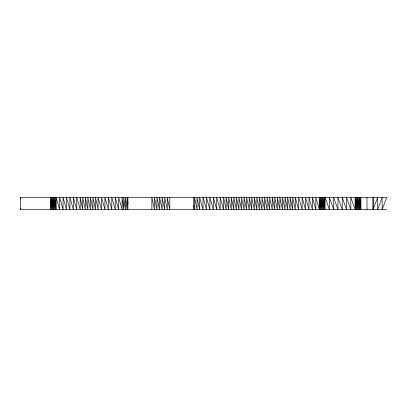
<?xml version="1.0" encoding="UTF-8"?>
<svg xmlns="http://www.w3.org/2000/svg" width="407" height="407" viewBox="0 0 407 407"><rect width="100%" height="100%" fill="white"/><g stroke="black" fill="none" stroke-linecap="round" stroke-linejoin="round"><path stroke-width="0.61" d="M386.65 209.549L20.35 209.549L20.604 208.338M20.35 209.549L20.35 197.451L386.65 197.451L382.142 209.549L382.142 197.451L377.64 209.549L377.64 197.451L373.133 209.549L373.133 197.451M193.584 205.316L194.48 209.549L194.48 197.451L197.044 209.549L197.044 197.451L199.603 209.549L199.603 197.451L203.027 209.549L203.027 197.451L206.456 209.549L206.456 197.451L209.88 209.549L209.88 197.451L213.304 209.549L213.304 197.451L216.728 209.549L216.728 197.451L220.156 209.549L220.156 197.451L223.58 209.549L223.58 197.451L226.139 209.549L226.139 197.451L228.698 209.549L228.698 197.451L231.262 209.549L231.262 197.451L233.822 209.549L233.822 197.451L236.381 209.549L236.381 197.451L238.945 209.549L238.945 197.451L241.504 209.549L241.504 197.451L244.068 209.549L244.068 197.451L246.627 209.549L246.627 197.451L249.186 209.549L249.186 197.451L251.75 209.549L251.75 197.451L254.309 209.549L254.309 197.451L256.868 209.549L256.868 197.451L259.432 209.549L259.432 197.451L261.991 209.549L261.991 197.451L264.55 209.549L264.55 197.451L267.114 209.549L267.114 197.451L269.673 209.549L269.673 197.451L272.232 209.549L272.232 197.451L274.796 209.549L274.796 197.451L277.355 209.549L277.355 197.451L279.914 209.549L279.914 197.451L282.478 209.549L282.478 197.451L285.037 209.549L285.037 197.451L287.596 209.549L287.596 197.451L290.16 209.549L290.16 197.451L292.719 209.549L292.719 197.451L295.279 209.549L295.279 197.451L298.707 209.549L298.707 197.451L302.131 209.549L302.131 197.451L305.555 209.549L305.555 197.451L308.979 209.549L308.979 197.451L312.408 209.549L312.408 197.451L315.832 209.549L315.832 197.451L319.256 209.549L319.256 197.451L320.09 209.549L320.09 197.451L320.919 209.549L320.919 197.451L321.754 209.549L321.754 197.451L322.583 209.549L322.583 197.451L323.417 209.549L323.417 197.451L324.252 209.549L324.252 197.451L325.081 209.549L325.081 197.451L329.37 209.549L329.37 197.451L333.659 209.549L333.659 197.451L337.947 209.549L337.947 197.451L342.241 209.549L342.241 197.451L346.53 209.549L346.53 197.451L350.819 209.549L350.819 197.451L355.108 209.549L355.108 197.451L355.937 209.549L355.937 197.451L356.771 209.549L356.771 197.451L357.605 209.549L357.605 197.451L358.435 209.549L358.435 197.451L359.269 209.549L359.269 197.451L360.098 209.549L360.098 197.451L360.933 209.549L360.933 197.451M20.35 197.451L20.604 198.662M128.017 203.5L127.167 197.451L127.167 209.549L125.468 197.451L125.468 209.549L123.774 197.451L123.774 209.549L122.075 197.451L122.075 209.549L118.651 197.451L118.651 209.549L115.227 197.451L115.227 209.549L111.803 197.451L111.803 209.549L108.374 197.451L108.374 209.549L104.95 197.451L104.95 209.549L101.526 197.451L101.526 209.549L98.102 197.451L98.102 209.549L95.538 197.451L95.538 209.549L92.979 197.451L92.979 209.549L90.42 197.451L90.42 209.549L87.856 197.451L87.856 209.549L85.297 197.451L85.297 209.549L82.738 197.451L82.738 209.549L80.174 197.451L80.174 209.549L76.75 197.451L76.75 209.549L73.326 197.451L73.326 209.549L69.902 197.451L69.902 209.549L66.478 197.451L66.478 209.549L63.049 197.451L63.049 209.549L59.626 197.451L59.626 209.549L56.202 197.451L56.202 209.549L55.367 197.451L55.367 209.549L54.538 197.451L54.538 209.549L53.704 197.451L53.704 209.549L52.869 197.451L52.869 209.549L52.04 197.451L52.04 209.549L51.206 197.451L51.206 209.549L50.376 197.451L50.376 209.549M373.031 197.451L373.031 209.549M366.982 197.451L366.982 209.549M193.778 197.451L193.778 209.549M169.8 197.451L169.8 209.549L167.241 197.451L167.241 209.549L164.682 197.451L164.682 209.549L162.118 197.451L162.118 209.549L159.559 197.451L159.559 209.549L157 197.451L157 209.549L154.436 197.451L154.436 209.549L151.877 197.451L151.877 209.549M127.905 197.451L127.905 209.549"/></g></svg>
